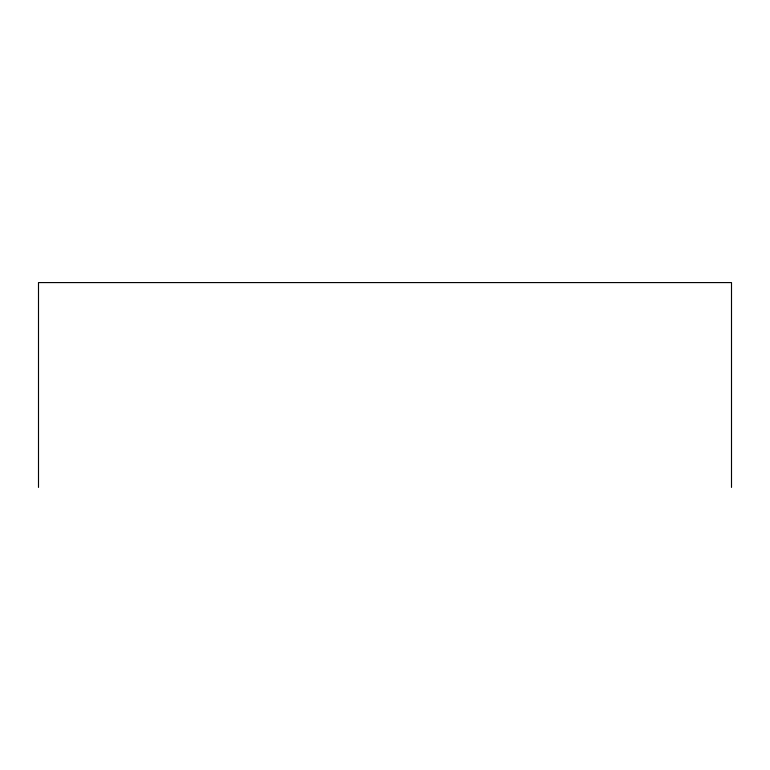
<?xml version="1.0" encoding="UTF-8"?>
<svg xmlns="http://www.w3.org/2000/svg" width="770" height="770" viewBox="0 0 770 770"><rect width="100%" height="100%" fill="white"/><g stroke="black" fill="none" stroke-linecap="round" stroke-linejoin="round"><path stroke-width="1.16" d="M731.5 487.42L731.5 282.58L38.5 282.58L38.5 487.42"/></g></svg>
